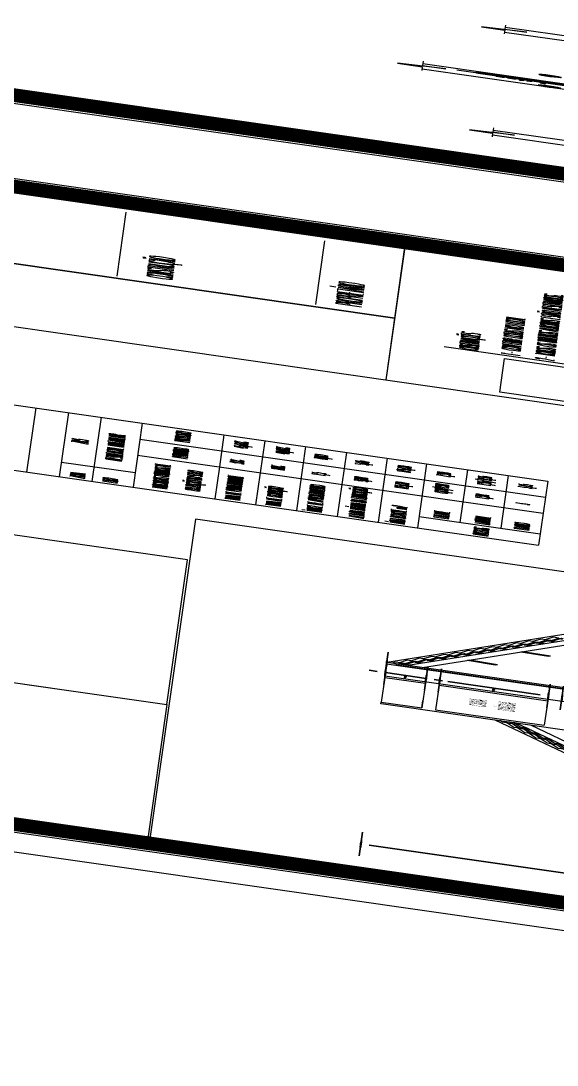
# Model space of a CAD drawing. Header units: millimetres. Extents: x -361192058 to 101130107379, y -14071650034 to 19218552450.
# Drawn here: x -133930.3 to -133698.2, y 41244.8 to 41696.7 of the extents above; entities that cross this region are included whole.
import ezdxf
from ezdxf.enums import TextEntityAlignment as Align

# ---------------------------------------------------------------- set-up
doc = ezdxf.new("R2010")
doc.units = ezdxf.units.MM
doc.header["$LTSCALE"] = 0.5
doc.linetypes.add('CENTER2', pattern=[28.575, 19.05, -3.175, 3.175, -3.175])
doc.linetypes.add('HIDDEN2', pattern=[0.1875, 0.125, -0.0625])
for name, color, linetype in [('02', 2, 'Continuous'), ('14-04-Texto-04', 3, 'Continuous'), ('CERAMICA', 8, 'Continuous'), ('CERC02', 3, 'Continuous'), ('DETALLHES_HIDRAULICO', 4, 'Continuous'), ('DIVERSOS', 4, 'Continuous'), ('GR_PENA_MEDIA', 7, 'Continuous'), ('HACH', 8, 'Continuous'), ('parede', 2, 'Continuous'), ('PISO', 8, 'Continuous'), ('telhas', 6, 'Continuous'), ('texto pequeno', 3, 'Continuous'), ('TEXTO2', 3, 'Continuous'), ('TXT_0', 7, 'Continuous'), ('TXT_1', 3, 'Continuous')]:
    doc.layers.add(name, color=color, linetype=linetype)
doc.styles.add('ADITIVOCAD', font='ROMANS.shx')
doc.styles.add('ROMANS', font='romans', dxfattribs={"height": 0.1})
doc.styles.add('SANSSERIF', font='sas_____.pfb', dxfattribs={"height": 1})
doc.styles.get("Standard").update_dxf_attribs({"font": 'txt.shx', "height": 0.12})
doc.dimstyles.new('ESCALA50', dxfattribs={"dimtxt": 0.1, "dimasz": 0.06, "dimexe": 0.18, "dimexo": 0.06, "dimgap": 0.1, "dimtad": 1, "dimzin": 4, "dimdsep": 46, "dimtxsty": 'Standard', "dimblk1": 'BOLA', "dimblk2": 'BOLA', "dimsah": 1, "dimcen": -0.06, "dimse1": 1, "dimse2": 1, "dimclrd": 7, "dimclrt": 3, "dimadec": 0, "dimazin": 0, "dimtfac": 1, "dimtix": 1, "dimtmove": 0, "dimatfit": 3, "dimldrblk": 'BOLA', "dimfxl": 0, "dimtolj": 1, "dimtzin": 4, "dimarcsym": 0})
picture_1 = doc.add_image_def('image1.jpg', size_in_pixel=(700, 700))

# ---------------------------------------------------------------- blocks, each defined once
blk = doc.blocks.new('BOLA')
for p, q in [((0, -1.44), (0, 1.44)), ((-1.44, 0), (1.44, 0))]:
    blk.add_line(p, q)
blk.add_circle((0, 0), 0.452)
blk = doc.blocks.new('*D1712')
at = {"layer": 'Defpoints', "color": 0, "transparency": 16777216}
for p in [(4164.9995, 2408.0807), (4164.9995, 2408.0807), (4164.9995, 2403.0307)]:
    blk.add_point(p, dxfattribs=at)
at = {"layer": 'DIVERSOS', "color": 7, "lineweight": -2, "transparency": 16777216}
blk.add_line((4164.9995, 2403.0907), (4164.9995, 2408.0207), dxfattribs=at)
at = {"layer": 'DIVERSOS', "color": 7, "lineweight": -2, "transparency": 16777216, "xscale": 0.06, "yscale": 0.06, "zscale": 0.06}
for p, rotation in [((4164.9995, 2408.0807), 90), ((4164.9995, 2403.0307), 270)]:
    blk.add_blockref('BOLA', p, dxfattribs=dict(at, rotation=rotation))
at = {"layer": 'DIVERSOS', "color": 3, "lineweight": 18, "transparency": 16777216, "insert": (4164.8395, 2405.5557), "char_height": 0.12, "attachment_point": 5, "rotation": 90}
blk.add_mtext('\\A1;5.05', dxfattribs=at)
blk = doc.blocks.new('*D1710')
at = {"layer": '02', "color": 7, "lineweight": -2, "transparency": 16777216}
blk.add_line((4181.365, 2406.0407), (4181.365, 2406.7207), dxfattribs=at)
at = {"layer": 'Defpoints', "color": 0, "transparency": 16777216}
for p in [(4180.9121, 2406.7807), (4181.365, 2406.7807), (4180.9121, 2405.9807)]:
    blk.add_point(p, dxfattribs=at)
at = {"layer": '02', "color": 7, "lineweight": -2, "transparency": 16777216, "xscale": 0.06, "yscale": 0.06, "zscale": 0.06}
for p, rotation in [((4181.365, 2406.7807), 90), ((4181.365, 2405.9807), 270)]:
    blk.add_blockref('BOLA', p, dxfattribs=dict(at, rotation=rotation))
at = {"layer": '02', "color": 3, "transparency": 16777216, "insert": (4181.205, 2406.3807), "char_height": 0.12, "attachment_point": 5, "rotation": 90}
blk.add_mtext('\\A1;.80', dxfattribs=at)
blk = doc.blocks.new('*D1711')
at = {"layer": '02', "color": 7, "lineweight": -2, "transparency": 16777216}
blk.add_line((4181.3621, 2406.9407), (4181.3621, 2407.6207), dxfattribs=at)
at = {"layer": 'Defpoints', "color": 0, "transparency": 16777216}
for p in [(4180.9121, 2407.6807), (4181.3621, 2407.6807), (4180.9121, 2406.8807)]:
    blk.add_point(p, dxfattribs=at)
at = {"layer": '02', "color": 7, "lineweight": -2, "transparency": 16777216, "xscale": 0.06, "yscale": 0.06, "zscale": 0.06}
for p, rotation in [((4181.3621, 2407.6807), 90), ((4181.3621, 2406.8807), 270)]:
    blk.add_blockref('BOLA', p, dxfattribs=dict(at, rotation=rotation))
at = {"layer": '02', "color": 3, "transparency": 16777216, "insert": (4181.2021, 2407.2807), "char_height": 0.12, "attachment_point": 5, "rotation": 90}
blk.add_mtext('\\A1;.80', dxfattribs=at)
blk = doc.blocks.new('*D1707')
at = {"layer": '02', "color": 7, "lineweight": -2, "transparency": 16777216}
for p, q in [((4181.3687, 2408.1407), (4181.3687, 2408.2007)), ((4181.3687, 2407.7807), (4181.3687, 2408.0807)), ((4181.3687, 2407.7207), (4181.3687, 2407.6607))]:
    blk.add_line(p, q, dxfattribs=at)
at = {"layer": 'Defpoints', "color": 0, "transparency": 16777216}
for p in [(4180.6437, 2408.0807), (4181.3687, 2408.0807), (4180.6437, 2407.7807)]:
    blk.add_point(p, dxfattribs=at)
at = {"layer": '02', "color": 7, "lineweight": -2, "transparency": 16777216, "xscale": 0.06, "yscale": 0.06, "zscale": 0.06}
for p, rotation in [((4181.3687, 2408.0807), 270), ((4181.3687, 2407.7807), 90)]:
    blk.add_blockref('BOLA', p, dxfattribs=dict(at, rotation=rotation))
at = {"layer": '02', "color": 3, "transparency": 16777216, "insert": (4181.2087, 2407.9307), "char_height": 0.12, "attachment_point": 5, "rotation": 90}
blk.add_mtext('\\A1;.30', dxfattribs=at)
blk = doc.blocks.new('*D1714')
at = {"layer": '02', "color": 7, "lineweight": -2, "transparency": 16777216}
blk.add_line((4182.2121, 2408.0207), (4182.2121, 2403.1207), dxfattribs=at)
at = {"layer": 'Defpoints', "color": 0, "transparency": 16777216}
for p in [(4182.2121, 2408.0807), (4182.2121, 2403.0607), (4182.2121, 2403.0607)]:
    blk.add_point(p, dxfattribs=at)
at = {"layer": '02', "color": 7, "lineweight": -2, "transparency": 16777216, "xscale": 0.06, "yscale": 0.06, "zscale": 0.06}
for p, rotation in [((4182.2121, 2408.0807), 90), ((4182.2121, 2403.0607), 270)]:
    blk.add_blockref('BOLA', p, dxfattribs=dict(at, rotation=rotation))
at = {"layer": '02', "color": 3, "transparency": 16777216, "insert": (4182.0521, 2405.5707), "char_height": 0.12, "attachment_point": 5, "rotation": 90}
blk.add_mtext('\\A1;5.02', dxfattribs=at)
blk = doc.blocks.new('APROVADO QUADRA 21.2 MBVII')
at = {"lineweight": 18}
for p, q in [((4195.3462, 2410.8725), (4201.4742, 2410.8725)), ((4195.3462, 2410.6325), (4201.4742, 2410.6325)), ((4196.7208, 2410.0918), (4196.7208, 2410.6325)), ((4195.3462, 2410.3925), (4201.4742, 2410.3925)), ((4201.4742, 2410.0918), (4195.3462, 2410.0918)), ((4198.4102, 2410.0918), (4198.4102, 2407.1074)), ((4199.9422, 2410.0918), (4199.9422, 2407.1074)), ((4198.4102, 2409.4905), (4195.3462, 2409.4905)), ((4201.4742, 2409.4905), (4198.4102, 2409.4905)), ((4201.4742, 2409.1899), (4195.3462, 2409.1899)), ((4201.4742, 2408.8892), (4195.3462, 2408.8892)), ((4201.4742, 2408.5886), (4195.3462, 2408.5886)), ((4201.4742, 2408.288), (4195.3462, 2408.288)), ((4201.4742, 2407.9983), (4195.3462, 2407.9983)), ((4196.4328, 2407.9983), (4196.4328, 2407.1074)), ((4201.4742, 2407.6977), (4196.4328, 2407.6977)), ((4201.4742, 2407.3971), (4196.4328, 2407.3971))]:
    blk.add_line(p, q, dxfattribs=at)
at = {"layer": '02', "lineweight": 18}
for p, q in [((4221.9158, 2427.923), (4221.9158, 2400.3622)), ((4208.7908, 2420.925), (4208.7908, 2400.3622))]:
    blk.add_line(p, q, dxfattribs=at)
at = {"layer": '02', "color": 0, "lineweight": 18}
blk.add_line((4221.9158, 2420.925), (4221.9158, 2400.3622), dxfattribs=at)
at = {"layer": '02', "lineweight": 18}
for points in [[(4161.4658, 2399.6122), (4222.6658, 2399.6122), (4222.6658, 2444.1622), (4161.4658, 2444.1622)], [(4162.2158, 2443.4122), (4175.4514, 2443.4122), (4175.4514, 2409.6235), (4162.2158, 2409.6235)], [(4189.29, 2443.4403), (4175.4514, 2443.4403), (4175.4514, 2409.6235), (4189.29, 2409.6235)], [(4229.7208, 2385.7337), (4290.9208, 2385.7337), (4290.9208, 2430.2837), (4229.7208, 2430.2837)], [(4162.2158, 2400.3622), (4193.1945, 2400.3622), (4193.1945, 2409.6094), (4162.2158, 2409.6094)]]:
    blk.add_lwpolyline(points, close=True, dxfattribs=at)
at = {"layer": '02', "lineweight": 18, "const_width": 0.1}
for points in [[(4162.2158, 2400.3622), (4221.9158, 2400.3622), (4221.9158, 2443.4122), (4162.2158, 2443.4122)], [(4230.4708, 2386.4837), (4290.1708, 2386.4837), (4290.1708, 2429.5337), (4230.4708, 2429.5337)]]:
    blk.add_lwpolyline(points, close=True, dxfattribs=at)
at = {"layer": '02', "lineweight": 18}
blk.add_lwpolyline([(4161.4658, 2399.6122), (4159.5908, 2399.6122), (4159.5908, 2419.1122), (4161.4658, 2420.9872), (4162.2158, 2420.9872)], dxfattribs=at)
at = {"layer": '14-04-Texto-04', "lineweight": 18}
for p, q in [((4214.6921, 2420.925), (4214.6921, 2408.3778)), ((4214.6921, 2408.3778), (4214.6921, 2419.3125))]:
    blk.add_line(p, q, dxfattribs=at)
at = {"layer": 'CERAMICA', "lineweight": 18}
for p, q in [((4209.2171, 2408.3778), (4221.9159, 2408.3778)), ((4212.6974, 2407.9917), (4212.6974, 2406.6836))]:
    blk.add_line(p, q, dxfattribs=at)
at = {"layer": 'CERC02', "lineweight": 18}
for p, q in [((4195.3462, 2412.5525), (4195.3462, 2407.1074)), ((4201.4742, 2412.5525), (4201.4742, 2407.1074)), ((4214.8965, 2410.4242), (4221.0059, 2410.4242)), ((4214.9123, 2408.9616), (4221.0059, 2408.9616)), ((4208.7908, 2408.3778), (4221.6517, 2408.3778)), ((4208.7908, 2408.3778), (4221.6454, 2408.3778)), ((4208.7908, 2408.3778), (4221.6454, 2408.3778)), ((4208.7908, 2408.3778), (4221.9159, 2408.3778)), ((4208.7908, 2408.3778), (4221.9095, 2408.3778)), ((4201.4742, 2407.1074), (4195.3462, 2407.1074))]:
    blk.add_line(p, q, dxfattribs=at)
at = {"layer": 'DETALLHES_HIDRAULICO', "lineweight": 18}
for p, q in [((4238.7447, 2408.0287), (4238.7447, 2407.1954)), ((4238.8271, 2408.0287), (4238.8271, 2407.1954))]:
    blk.add_line(p, q, dxfattribs=at)
for centre, radius, start, end in [((4238.7686, 2408.0208), 0.0252, 23.93625, 161.81198), ((4238.8001, 2408.0122), 0.0316, 31.49284, 118.62816), ((4238.81, 2408.0392), 0.0201, 203.93625, 328.47782)]:
    blk.add_arc(centre, radius, start, end, dxfattribs=at)
at = {"layer": 'DIVERSOS', "lineweight": 18}
blk.add_line((4178.5621, 2407.7807), (4179.224, 2407.7807), dxfattribs=at)
at = {"layer": 'GR_PENA_MEDIA', "lineweight": 18}
blk.add_line((4182.2837, 2408.0807), (4182.2837, 2408.0807), dxfattribs=at)
for points in [[(4182.4786, 2407.9796), (4182.4851, 2408.0211), (4182.3621, 2408.0404)], [(4182.8212, 2407.894), (4182.8277, 2407.9355), (4182.4802, 2407.99)], [(4183.1638, 2407.8083), (4183.1703, 2407.8498), (4182.8228, 2407.9044)], [(4183.5064, 2407.7227), (4183.513, 2407.7642), (4183.1655, 2407.8187)], [(4183.8491, 2407.637), (4183.8556, 2407.6785), (4183.5081, 2407.7331)], [(4184.1917, 2407.5514), (4184.1982, 2407.5929), (4183.8507, 2407.6474)], [(4184.5343, 2407.4657), (4184.5408, 2407.5072), (4184.1933, 2407.5617)], [(4184.8769, 2407.3801), (4184.8834, 2407.4216), (4184.5359, 2407.4761)], [(4185.2195, 2407.2944), (4185.226, 2407.3359), (4184.8785, 2407.3904)], [(4185.5621, 2407.2088), (4185.5686, 2407.2503), (4185.2211, 2407.3048)], [(4178.2956, 2407.1425), (4178.289, 2407.184), (4178.4121, 2407.2033)], [(4185.9047, 2407.1231), (4185.9112, 2407.1646), (4185.5637, 2407.2191)], [(4177.9529, 2407.0568), (4177.9464, 2407.0983), (4178.2939, 2407.1529)], [(4186.2473, 2407.0375), (4186.2539, 2407.0789), (4185.9064, 2407.1335)], [(4177.6103, 2406.9712), (4177.6038, 2407.0127), (4177.9513, 2407.0672)], [(4186.59, 2406.9518), (4186.5965, 2406.9933), (4186.249, 2407.0478)], [(4177.2677, 2406.8855), (4177.2612, 2406.927), (4177.6087, 2406.9816)], [(4176.9251, 2406.7999), (4176.9186, 2406.8414), (4177.2661, 2406.8959)], [(4186.9326, 2406.8661), (4186.9391, 2406.9076), (4186.5916, 2406.9622)], [(4176.5825, 2406.7142), (4176.576, 2406.7557), (4176.9235, 2406.8103)]]:
    blk.add_lwpolyline(points, dxfattribs=at)
for points in [[(4182.4303, 2407.909), (4182.3894, 2407.9192), (4182.3927, 2407.94), (4182.4342, 2407.9335)], [(4182.7729, 2407.8234), (4182.732, 2407.8336), (4182.7353, 2407.8543), (4182.7768, 2407.8478)], [(4183.1155, 2407.7377), (4183.0746, 2407.7479), (4183.0779, 2407.7687), (4183.1194, 2407.7622)], [(4183.4582, 2407.6521), (4183.4172, 2407.6623), (4183.4205, 2407.683), (4183.462, 2407.6765)], [(4183.8008, 2407.5664), (4183.7599, 2407.5766), (4183.7631, 2407.5974), (4183.8046, 2407.5909)], [(4184.1434, 2407.4807), (4184.1025, 2407.491), (4184.1057, 2407.5117), (4184.1472, 2407.5052)], [(4184.486, 2407.3951), (4184.4451, 2407.4053), (4184.4483, 2407.4261), (4184.4898, 2407.4196)], [(4184.8286, 2407.3094), (4184.7877, 2407.3197), (4184.791, 2407.3404), (4184.8325, 2407.3339)], [(4185.1712, 2407.2238), (4185.1303, 2407.234), (4185.1336, 2407.2548), (4185.1751, 2407.2482)], [(4185.5138, 2407.1381), (4185.4729, 2407.1484), (4185.4762, 2407.1691), (4185.5177, 2407.1626)], [(4178.3438, 2407.0719), (4178.3848, 2407.0821), (4178.3815, 2407.1028), (4178.34, 2407.0963)], [(4185.8565, 2407.0525), (4185.8155, 2407.0627), (4185.8188, 2407.0835), (4185.8603, 2407.0769)], [(4178.0012, 2406.9862), (4178.0421, 2406.9964), (4178.0389, 2407.0172), (4177.9974, 2407.0107)], [(4186.1991, 2406.9668), (4186.1582, 2406.9771), (4186.1614, 2406.9978), (4186.2029, 2406.9913)], [(4177.6586, 2406.9006), (4177.6995, 2406.9108), (4177.6963, 2406.9315), (4177.6548, 2406.925)], [(4186.5417, 2406.8812), (4186.5008, 2406.8914), (4186.504, 2406.9121), (4186.5455, 2406.9056)], [(4177.316, 2406.8149), (4177.3569, 2406.8251), (4177.3537, 2406.8459), (4177.3122, 2406.8394)]]:
    blk.add_lwpolyline(points, close=True, dxfattribs=at)
at = {"layer": 'HACH', "lineweight": 18}
blk.add_line((4180.9121, 2408.0807), (4178.5621, 2408.0807), dxfattribs=at)
at = {"layer": 'parede', "lineweight": 18}
for p, q in [((4178.3821, 2408.0607), (4178.3821, 2408.0807)), ((4178.3821, 2408.0807), (4178.4121, 2408.0807)), ((4178.4121, 2408.0607), (4178.3821, 2408.0607)), ((4178.4121, 2408.0807), (4178.5621, 2408.0807)), ((4178.4121, 2408.0607), (4178.4121, 2406.2307)), ((4178.5621, 2408.0807), (4178.5621, 2407.7807)), ((4180.9121, 2408.0807), (4180.9121, 2407.7807)), ((4180.9121, 2408.0807), (4182.3621, 2408.0807)), ((4181.0621, 2408.0807), (4181.0621, 2405.8807)), ((4182.2121, 2408.0807), (4182.2121, 2405.8807)), ((4182.3621, 2408.0807), (4182.2121, 2408.0807)), ((4182.3621, 2408.0807), (4182.3621, 2405.9807)), ((4180.9121, 2407.7807), (4178.5621, 2407.7807)), ((4178.5621, 2407.6807), (4178.5621, 2406.8807)), ((4180.9121, 2407.6807), (4178.5621, 2407.6807)), ((4180.9121, 2407.6807), (4180.9121, 2406.8807)), ((4180.9121, 2406.8807), (4178.5621, 2406.8807))]:
    blk.add_line(p, q, dxfattribs=at)
at = {"layer": 'PISO', "lineweight": 18}
for p, q in [((4182.3621, 2408.0807), (4188.527, 2406.5413)), ((4182.3621, 2407.9261), (4188.7121, 2406.3386)), ((4182.3621, 2407.8178), (4188.7121, 2406.2303)), ((4178.4121, 2407.2435), (4174.9956, 2406.3894)), ((4178.4121, 2407.0889), (4175.1456, 2406.2723)), ((4178.4121, 2406.9807), (4175.1456, 2406.1641))]:
    blk.add_line(p, q, dxfattribs=at)
at = {"layer": 'telhas', "lineweight": 18}
for p, q in [((4183.6337, 2407.4999), (4183.5828, 2407.2962)), ((4183.6337, 2407.4999), (4183.6948, 2407.4847)), ((4183.6948, 2407.4847), (4183.6439, 2407.2809)), ((4183.5828, 2407.2962), (4183.6439, 2407.2809)), ((4185.1311, 2407.1256), (4185.0802, 2406.9218)), ((4185.1311, 2407.1256), (4185.1923, 2407.1103)), ((4185.1923, 2407.1103), (4185.1413, 2406.9066)), ((4185.0802, 2406.9218), (4185.1413, 2406.9066))]:
    blk.add_line(p, q, dxfattribs=at)
at = {"layer": 'telhas', "lineweight": 18, "flags": 128}
for points in [[(4182.3621, 2407.9979), (4182.4786, 2407.9796), (4182.4737, 2407.9485), (4182.4633, 2407.9502), (4182.4642, 2407.9553, 0.414214), (4182.4598, 2407.9613), (4182.4598, 2407.9613, 0.414214), (4182.4538, 2407.957), (4182.453, 2407.9518), (4182.4426, 2407.9534), (4182.4434, 2407.9586, 0.414214), (4182.439, 2407.9646), (4182.439, 2407.9646, 0.414214), (4182.433, 2407.9602), (4182.4322, 2407.955), (4182.4219, 2407.9567), (4182.4227, 2407.9618, 0.414214), (4182.4183, 2407.9679), (4182.3621, 2407.9767)], [(4178.4121, 2407.1608), (4178.2956, 2407.1425), (4178.3004, 2407.1114), (4178.3108, 2407.113), (4178.31, 2407.1182, -0.414214), (4178.3144, 2407.1242), (4178.3144, 2407.1242, -0.414214), (4178.3204, 2407.1198), (4178.3212, 2407.1146), (4178.3316, 2407.1163), (4178.3307, 2407.1214, -0.414214), (4178.3351, 2407.1274), (4178.3351, 2407.1274, -0.414214), (4178.3411, 2407.1231), (4178.3419, 2407.1179), (4178.3523, 2407.1195), (4178.3515, 2407.1247, -0.414214), (4178.3559, 2407.1307), (4178.4121, 2407.1395)]]:
    blk.add_lwpolyline(points, format="xyb", dxfattribs=at)
for points in [[(4182.8212, 2407.894), (4182.8163, 2407.8629), (4182.806, 2407.8645), (4182.8068, 2407.8697, 0.414214), (4182.8024, 2407.8757), (4182.8024, 2407.8757, 0.414214), (4182.7964, 2407.8713), (4182.7956, 2407.8661), (4182.7852, 2407.8678), (4182.786, 2407.8729, 0.414214), (4182.7817, 2407.8789), (4182.7817, 2407.8789, 0.414214), (4182.7757, 2407.8746), (4182.7748, 2407.8694), (4182.7645, 2407.871), (4182.7653, 2407.8762, 0.414214), (4182.7609, 2407.8822), (4182.3927, 2407.94), (4182.3919, 2407.9348, -0.414214), (4182.3859, 2407.9304), (4182.3807, 2407.9312), (4182.3855, 2407.9624)], [(4183.1638, 2407.8083), (4183.1589, 2407.7772), (4183.1486, 2407.7788), (4183.1494, 2407.784, 0.414214), (4183.145, 2407.79), (4183.145, 2407.79, 0.414214), (4183.139, 2407.7857), (4183.1382, 2407.7805), (4183.1278, 2407.7821), (4183.1286, 2407.7873, 0.414214), (4183.1243, 2407.7933), (4183.1243, 2407.7933, 0.414214), (4183.1183, 2407.7889), (4183.1175, 2407.7837), (4183.1071, 2407.7854), (4183.1079, 2407.7905, 0.414214), (4183.1035, 2407.7965), (4182.7353, 2407.8543), (4182.7345, 2407.8491, -0.414214), (4182.7285, 2407.8448), (4182.7233, 2407.8456), (4182.7282, 2407.8767)], [(4183.5064, 2407.7227), (4183.5016, 2407.6916), (4183.4912, 2407.6932), (4183.492, 2407.6984, 0.414214), (4183.4876, 2407.7044), (4183.4876, 2407.7044, 0.414214), (4183.4816, 2407.7), (4183.4808, 2407.6948), (4183.4704, 2407.6964), (4183.4713, 2407.7016, 0.414214), (4183.4669, 2407.7076), (4183.4669, 2407.7076, 0.414214), (4183.4609, 2407.7033), (4183.4601, 2407.6981), (4183.4497, 2407.6997), (4183.4505, 2407.7049, 0.414214), (4183.4461, 2407.7109), (4183.0779, 2407.7687), (4183.0771, 2407.7635, -0.414214), (4183.0711, 2407.7591), (4183.0659, 2407.7599), (4183.0708, 2407.7911)], [(4183.8491, 2407.637), (4183.8442, 2407.6059), (4183.8338, 2407.6075), (4183.8346, 2407.6127, 0.414214), (4183.8302, 2407.6187), (4183.8302, 2407.6187, 0.414214), (4183.8242, 2407.6144), (4183.8234, 2407.6092), (4183.8131, 2407.6108), (4183.8139, 2407.616, 0.414214), (4183.8095, 2407.622), (4183.8095, 2407.622, 0.414214), (4183.8035, 2407.6176), (4183.8027, 2407.6124), (4183.7923, 2407.614), (4183.7931, 2407.6192, 0.414214), (4183.7887, 2407.6252), (4183.4205, 2407.683), (4183.4197, 2407.6778, -0.414214), (4183.4137, 2407.6735), (4183.4085, 2407.6743), (4183.4134, 2407.7054)], [(4184.1917, 2407.5514), (4184.1868, 2407.5203), (4184.1764, 2407.5219), (4184.1772, 2407.5271, 0.414214), (4184.1729, 2407.5331), (4184.1729, 2407.5331, 0.414214), (4184.1669, 2407.5287), (4184.166, 2407.5235), (4184.1557, 2407.5251), (4184.1565, 2407.5303, 0.414214), (4184.1521, 2407.5363), (4184.1521, 2407.5363, 0.414214), (4184.1461, 2407.532), (4184.1453, 2407.5268), (4184.1349, 2407.5284), (4184.1357, 2407.5336, 0.414214), (4184.1314, 2407.5396), (4183.7631, 2407.5974), (4183.7623, 2407.5922, -0.414214), (4183.7563, 2407.5878), (4183.7511, 2407.5886), (4183.756, 2407.6197)], [(4184.5343, 2407.4657), (4184.5294, 2407.4346), (4184.519, 2407.4362), (4184.5198, 2407.4414, 0.414214), (4184.5155, 2407.4474), (4184.5155, 2407.4474, 0.414214), (4184.5095, 2407.443), (4184.5087, 2407.4379), (4184.4983, 2407.4395), (4184.4991, 2407.4447, 0.414214), (4184.4947, 2407.4507), (4184.4947, 2407.4507, 0.414214), (4184.4887, 2407.4463), (4184.4879, 2407.4411), (4184.4775, 2407.4427), (4184.4783, 2407.4479, 0.414214), (4184.474, 2407.4539), (4184.1057, 2407.5117), (4184.1049, 2407.5065, -0.414214), (4184.0989, 2407.5022), (4184.0937, 2407.503), (4184.0986, 2407.5341)], [(4184.8769, 2407.3801), (4184.872, 2407.349), (4184.8616, 2407.3506), (4184.8625, 2407.3558, 0.414214), (4184.8581, 2407.3618), (4184.8581, 2407.3618, 0.414214), (4184.8521, 2407.3574), (4184.8513, 2407.3522), (4184.8409, 2407.3538), (4184.8417, 2407.359, 0.414214), (4184.8373, 2407.365), (4184.8373, 2407.365, 0.414214), (4184.8313, 2407.3606), (4184.8305, 2407.3555), (4184.8201, 2407.3571), (4184.821, 2407.3623, 0.414214), (4184.8166, 2407.3683), (4184.4483, 2407.4261), (4184.4475, 2407.4209, -0.414214), (4184.4415, 2407.4165), (4184.4363, 2407.4173), (4184.4412, 2407.4484)], [(4185.2195, 2407.2944), (4185.2146, 2407.2633), (4185.2043, 2407.2649), (4185.2051, 2407.2701, 0.414214), (4185.2007, 2407.2761), (4185.2007, 2407.2761, 0.414214), (4185.1947, 2407.2717), (4185.1939, 2407.2666), (4185.1835, 2407.2682), (4185.1843, 2407.2734, 0.414214), (4185.1799, 2407.2794), (4185.1799, 2407.2794, 0.414214), (4185.1739, 2407.275), (4185.1731, 2407.2698), (4185.1628, 2407.2714), (4185.1636, 2407.2766, 0.414214), (4185.1592, 2407.2826), (4184.791, 2407.3404), (4184.7901, 2407.3352, -0.414214), (4184.7841, 2407.3309), (4184.779, 2407.3317), (4184.7838, 2407.3628)], [(4185.5621, 2407.2088), (4185.5572, 2407.1776), (4185.5469, 2407.1793), (4185.5477, 2407.1845, 0.414214), (4185.5433, 2407.1905), (4185.5433, 2407.1905, 0.414214), (4185.5373, 2407.1861), (4185.5365, 2407.1809), (4185.5261, 2407.1825), (4185.5269, 2407.1877, 0.414214), (4185.5226, 2407.1937), (4185.5226, 2407.1937, 0.414214), (4185.5166, 2407.1893), (4185.5157, 2407.1842), (4185.5054, 2407.1858), (4185.5062, 2407.191, 0.414214), (4185.5018, 2407.197), (4185.1336, 2407.2548), (4185.1328, 2407.2496, -0.414214), (4185.1268, 2407.2452), (4185.1216, 2407.246), (4185.1265, 2407.2771)], [(4177.9529, 2407.0568), (4177.9578, 2407.0257), (4177.9682, 2407.0273), (4177.9674, 2407.0325, -0.414214), (4177.9718, 2407.0385), (4177.9718, 2407.0385, -0.414214), (4177.9778, 2407.0342), (4177.9786, 2407.029), (4177.9889, 2407.0306), (4177.9881, 2407.0358, -0.414214), (4177.9925, 2407.0418), (4177.9925, 2407.0418, -0.414214), (4177.9985, 2407.0374), (4177.9993, 2407.0322), (4178.0097, 2407.0339), (4178.0089, 2407.039, -0.414214), (4178.0133, 2407.045), (4178.3815, 2407.1028), (4178.3823, 2407.0976, 0.414214), (4178.3883, 2407.0933), (4178.3935, 2407.0941), (4178.3886, 2407.1252)], [(4185.9047, 2407.1231), (4185.8999, 2407.092), (4185.8895, 2407.0936), (4185.8903, 2407.0988, 0.414214), (4185.8859, 2407.1048), (4185.8859, 2407.1048, 0.414214), (4185.8799, 2407.1004), (4185.8791, 2407.0952), (4185.8687, 2407.0969), (4185.8695, 2407.1021, 0.414214), (4185.8652, 2407.1081), (4185.8652, 2407.1081, 0.414214), (4185.8592, 2407.1037), (4185.8584, 2407.0985), (4185.848, 2407.1001), (4185.8488, 2407.1053, 0.414214), (4185.8444, 2407.1113), (4185.4762, 2407.1691), (4185.4754, 2407.1639, -0.414214), (4185.4694, 2407.1595), (4185.4642, 2407.1604), (4185.4691, 2407.1915)], [(4186.2473, 2407.0375), (4186.2425, 2407.0063), (4186.2321, 2407.008), (4186.2329, 2407.0132, 0.414214), (4186.2285, 2407.0192), (4186.2285, 2407.0192, 0.414214), (4186.2225, 2407.0148), (4186.2217, 2407.0096), (4186.2113, 2407.0112), (4186.2122, 2407.0164, 0.414214), (4186.2078, 2407.0224), (4186.2078, 2407.0224, 0.414214), (4186.2018, 2407.018), (4186.201, 2407.0128), (4186.1906, 2407.0145), (4186.1914, 2407.0197, 0.414214), (4186.187, 2407.0257), (4185.8188, 2407.0835), (4185.818, 2407.0783, -0.414214), (4185.812, 2407.0739), (4185.8068, 2407.0747), (4185.8117, 2407.1058)], [(4177.6103, 2406.9712), (4177.6152, 2406.9401), (4177.6256, 2406.9417), (4177.6248, 2406.9469, -0.414214), (4177.6291, 2406.9529), (4177.6291, 2406.9529, -0.414214), (4177.6351, 2406.9485), (4177.636, 2406.9433), (4177.6463, 2406.9449), (4177.6455, 2406.9501, -0.414214), (4177.6499, 2406.9561), (4177.6499, 2406.9561, -0.414214), (4177.6559, 2406.9518), (4177.6567, 2406.9466), (4177.6671, 2406.9482), (4177.6663, 2406.9534, -0.414214), (4177.6706, 2406.9594), (4178.0389, 2407.0172), (4178.0397, 2407.012, 0.414214), (4178.0457, 2407.0076), (4178.0509, 2407.0084), (4178.046, 2407.0396)], [(4186.59, 2406.9518), (4186.5851, 2406.9207), (4186.5747, 2406.9223), (4186.5755, 2406.9275, 0.414214), (4186.5711, 2406.9335), (4186.5711, 2406.9335, 0.414214), (4186.5651, 2406.9291), (4186.5643, 2406.9239), (4186.554, 2406.9256), (4186.5548, 2406.9308, 0.414214), (4186.5504, 2406.9368), (4186.5504, 2406.9368, 0.414214), (4186.5444, 2406.9324), (4186.5436, 2406.9272), (4186.5332, 2406.9288), (4186.534, 2406.934, 0.414214), (4186.5297, 2406.94), (4186.1614, 2406.9978), (4186.1606, 2406.9926, -0.414214), (4186.1546, 2406.9882), (4186.1494, 2406.9891), (4186.1543, 2407.0202)], [(4177.2677, 2406.8855), (4177.2726, 2406.8544), (4177.283, 2406.856), (4177.2822, 2406.8612, -0.414214), (4177.2865, 2406.8672), (4177.2865, 2406.8672, -0.414214), (4177.2925, 2406.8629), (4177.2933, 2406.8577), (4177.3037, 2406.8593), (4177.3029, 2406.8645, -0.414214), (4177.3073, 2406.8705), (4177.3073, 2406.8705, -0.414214), (4177.3133, 2406.8661), (4177.3141, 2406.8609), (4177.3245, 2406.8626), (4177.3237, 2406.8677, -0.414214), (4177.328, 2406.8737), (4177.6963, 2406.9315), (4177.6971, 2406.9263, 0.414214), (4177.7031, 2406.922), (4177.7083, 2406.9228), (4177.7034, 2406.9539)], [(4186.9326, 2406.8661), (4186.9277, 2406.835), (4186.9173, 2406.8367), (4186.9181, 2406.8418, 0.414214), (4186.9138, 2406.8478), (4186.9138, 2406.8478, 0.414214), (4186.9078, 2406.8435), (4186.9069, 2406.8383), (4186.8966, 2406.8399), (4186.8974, 2406.8451, 0.414214), (4186.893, 2406.8511), (4186.893, 2406.8511, 0.414214), (4186.887, 2406.8467), (4186.8862, 2406.8415), (4186.8758, 2406.8432), (4186.8766, 2406.8484, 0.414214), (4186.8723, 2406.8544), (4186.504, 2406.9121), (4186.5032, 2406.907, -0.414214), (4186.4972, 2406.9026), (4186.492, 2406.9034), (4186.4969, 2406.9345)], [(4176.9251, 2406.7999), (4176.93, 2406.7688), (4176.9404, 2406.7704), (4176.9395, 2406.7756, -0.414214), (4176.9439, 2406.7816), (4176.9439, 2406.7816, -0.414214), (4176.9499, 2406.7772), (4176.9507, 2406.772), (4176.9611, 2406.7736), (4176.9603, 2406.7788, -0.414214), (4176.9647, 2406.7848), (4176.9647, 2406.7848, -0.414214), (4176.9707, 2406.7805), (4176.9715, 2406.7753), (4176.9819, 2406.7769), (4176.981, 2406.7821, -0.414214), (4176.9854, 2406.7881), (4177.3537, 2406.8459), (4177.3545, 2406.8407, 0.414214), (4177.3605, 2406.8363), (4177.3657, 2406.8371), (4177.3608, 2406.8682)], [(4176.5825, 2406.7142), (4176.5874, 2406.6831), (4176.5978, 2406.6847), (4176.5969, 2406.6899, -0.414214), (4176.6013, 2406.6959), (4176.6013, 2406.6959, -0.414214), (4176.6073, 2406.6915), (4176.6081, 2406.6864), (4176.6185, 2406.688), (4176.6177, 2406.6932, -0.414214), (4176.6221, 2406.6992), (4176.6221, 2406.6992, -0.414214), (4176.6281, 2406.6948), (4176.6289, 2406.6896), (4176.6392, 2406.6912), (4176.6384, 2406.6964, -0.414214), (4176.6428, 2406.7024), (4177.011, 2406.7602), (4177.0119, 2406.755, 0.414214), (4177.0179, 2406.7507), (4177.023, 2406.7515), (4177.0182, 2406.7826)]]:
    blk.add_lwpolyline(points, format="xyb", close=True, dxfattribs=at)
at = {"layer": 'TXT_0', "linetype": 'CENTER2', "lineweight": 18}
blk.add_line((4238.7859, 2408.188), (4238.7859, 2406.8661), dxfattribs=at)
for points in [[(4239.1255, 2408.4391), (4238.7071, 2408.4391), (4238.7071, 2408.2683), (4238.5913, 2408.6209), (4238.5913, 2408.4391), (4238.2263, 2408.4391)], [(4233.8276, 2407.8637), (4233.4341, 2407.8637), (4233.4341, 2407.7031), (4233.3252, 2408.0347), (4233.3252, 2407.8637), (4232.982, 2407.8637)], [(4243.6235, 2407.8821), (4243.23, 2407.8821), (4243.23, 2407.7214), (4243.1212, 2408.053), (4243.1212, 2407.8821), (4242.7779, 2407.8821)]]:
    blk.add_lwpolyline(points, dxfattribs=at)
at = {"layer": 'TXT_0', "lineweight": 18}
for centre in [(4238.4465, 2407.502), (4239.4532, 2407.5086)]:
    blk.add_circle(centre, 0.0825, dxfattribs=at)
at = {"layer": 'TXT_1', "lineweight": 18}
for p, q in [((4238.4125, 2408.4391), (4238.4125, 2403.6599)), ((4238.9073, 2408.4391), (4238.9073, 2407.1085)), ((4242.953, 2407.8821), (4242.953, 2403.5862)), ((4243.4183, 2407.8821), (4243.4183, 2405.4945)), ((4233.1571, 2407.8637), (4233.1571, 2403.5679)), ((4233.6223, 2407.8637), (4233.6223, 2405.4761))]:
    blk.add_line(p, q, dxfattribs=at)
at = {"color": 0, "lineweight": 13, "flags": 8}
for p in [(4700.7247, 2280.1125), (4699.5738, 2277.8964), (4702.3546, 2276.195), (4703.6722, 2274.085), (4699.8445, 2272.2194), (4703.0488, 2270.137), (4703.0877, 2267.9803), (4700.6523, 2261.5216), (4700.7007, 2257.1593)]:
    blk.add_attdef('NIVEL', p, '', height=0.075, dxfattribs=at)
for rotation, width, p in [(90, 0.8, (4700.8205, 2275.7521)), (270, 0.6, (4703.8437, 2274.9021)), (90, 0.8, (4701.5575, 2268.5021)), (180, 0.6, (4651.1817, 2236.1931))]:
    blk.add_attdef('$PORTA', text='', height=0.09, rotation=rotation, dxfattribs=dict(at, width=width)).set_placement(p, align=Align.MIDDLE)
for p in [(4654.176, 2240.463), (4648.499, 2240.1923), (4633.4388, 2239.3361), (4637.8012, 2239.3845), (4656.3921, 2239.3121), (4652.4746, 2237.6822), (4646.4166, 2236.988), (4644.2598, 2236.9491), (4650.3646, 2236.3646)]:
    blk.add_attdef('NIVEL', p, '', height=0.075, rotation=270, dxfattribs=at)
at = {"color": 0, "lineweight": 13, "width": 0.8, "flags": 8}
for p in [(4652.0317, 2239.2163), (4644.7817, 2238.4793)]:
    blk.add_attdef('$PORTA', text='', height=0.09, dxfattribs=at).set_placement(p, align=Align.MIDDLE)
at = {"layer": '14-04-Texto-04', "lineweight": 18, "style": 'ROMANS'}
for s, p in [('ZONA', (4195.5105, 2410.5586)), ('USO', (4195.5105, 2410.3186)), ('INDICADORS URBANOS DE', (4195.6262, 2409.9534)), ('PERMITIDO', (4198.7252, 2409.8384)), ('PROPOSTO', (4200.277, 2409.8384)), ('OCUPAÇÃO DO SOLO', (4195.8512, 2409.7136)), ('TAXA DE PERMEABILIDADE', (4195.5105, 2409.4166)), ('TAXA DE OCUPAÇÃO', (4195.5105, 2409.116)), ('ÌNDICE DE APROVEITAMENTO', (4195.5105, 2408.8154)), ('ALTURA MÁXIMA DA EDIFICAÇÃO', (4195.5105, 2408.505)), ('ÁREA DO LOTE m2', (4195.5105, 2408.2043)), ('FRENTE', (4196.5971, 2407.8908)), ('RECUOS', (4195.5105, 2407.5901)), ('LATERAL', (4196.5971, 2407.5901)), ('FUNDO', (4196.5971, 2407.3005))]:
    blk.add_text(s, height=0.11, dxfattribs=at).set_placement(p, align=Align.TOP_LEFT)
at = {"layer": 'CERC02', "lineweight": 18, "style": 'ROMANS'}
for s, height, p in [('ZR3', 0.12, (4198.77, 2410.5802)), ('RESIDENCIAL UNIFAMILIAR', 0.12, (4197.6264, 2410.3186)), ('30%%%', 0.1, (4198.9651, 2409.4166)), ('45,61%%%', 0.1, (4200.4741, 2409.405)), ('60%%%', 0.1, (4198.9651, 2409.116)), ('40,41%%%', 0.1, (4200.4913, 2409.0991)), ('1,5', 0.1, (4198.9651, 2408.8154)), ('0,40', 0.1, (4200.53, 2408.8154)), ('9,00', 0.1, (4198.9651, 2408.505)), ('5,05', 0.1, (4200.53, 2408.5147)), ('125,00', 0.1, (4198.8224, 2408.2043)), ('175,00', 0.1, (4200.3847, 2408.2043)), ('0,00/150', 0.1, (4198.9651, 2407.9134)), ('7,50', 0.1, (4200.53, 2407.9134)), ('1,50', 0.1, (4198.9651, 2407.6128)), ('1,55/3,55', 0.1, (4200.2497, 2407.6128)), ('3', 0.1, (4198.9651, 2407.3122)), ('3,15', 0.1, (4200.53, 2407.3122))]:
    blk.add_text(s, height=height, dxfattribs=at).set_placement(p, align=Align.TOP_LEFT)
at = {"layer": 'texto pequeno', "lineweight": 18, "style": 'SANSSERIF'}
for s, p in [('CAIXA', (4179.4601, 2407.3187)), ("D'ÁGUA", (4179.4091, 2407.1072))]:
    blk.add_text(s, height=0.126, dxfattribs=at).set_placement(p)
at = {"layer": 'TEXTO2', "lineweight": 18, "style": 'ROMANS'}
for s, height, p in [('CONSTRUÇÃO', 0.1885, (4215.2687, 2410.2106, -0.754)), ('PROPRIETÁRIO', 0.188497, (4215.2687, 2408.818, -1.508)), ('OBSERVAÇÕES', 0.1378, (4212.766, 2407.8813)), ('1- CONFERIR COTAS NO LOCAL', 0.1378, (4212.7984, 2407.5745)), ('2- TODOS OS DIREITOS AUTORAIS ESTÃO RESERVADOS.', 0.1378, (4212.7939, 2407.3235))]:
    blk.add_text(s, height=height, dxfattribs=at).set_placement(p, align=Align.TOP_LEFT)
at = {"layer": 'TXT_0', "lineweight": 18, "style": 'ADITIVOCAD'}
blk.add_text('%%C 25mm', height=0.06597, rotation=90, dxfattribs=at).set_placement((4238.7248, 2407.5236))
at = {"layer": 'TXT_1', "lineweight": 18, "style": 'ADITIVOCAD'}
for s, p in [('A', (4238.4465, 2407.502)), ('B', (4239.4532, 2407.5086))]:
    blk.add_text(s, height=0.0825, dxfattribs=at).set_placement(p, align=Align.MIDDLE)
at = {"layer": '02', "color": 6}
for base, p1, p2, picture, middle in [((4181.3687, 2408.0807), (4180.6437, 2407.7807), (4180.6437, 2408.0807), '*D1707', (4181.2087, 2407.9307)), ((4182.2121, 2403.0607), (4182.2121, 2408.0807), (4182.2121, 2403.0607), '*D1714', (4182.0521, 2405.5707)), ((4181.3621, 2407.6807), (4180.9121, 2406.8807), (4180.9121, 2407.6807), '*D1711', (4181.2021, 2407.2807)), ((4181.365, 2406.7807), (4180.9121, 2405.9807), (4180.9121, 2406.7807), '*D1710', (4181.205, 2406.3807))]:
    dim = blk.add_linear_dim(base=base, p1=p1, p2=p2, angle=90, dimstyle='ESCALA50', override={"dimfxl": 0.18}, dxfattribs=at)
    dim.commit()
    dim.dimension.update_dxf_attribs({"geometry": picture, "text_midpoint": middle})
at = {"layer": 'DIVERSOS', "lineweight": 18}
dim = blk.add_linear_dim(base=(4164.9995, 2408.0807), p1=(4164.9995, 2403.0307), p2=(4164.9995, 2408.0807), angle=90, dimstyle='ESCALA50', dxfattribs=at)
dim.commit()
dim.dimension.update_dxf_attribs({"geometry": '*D1712', "text_midpoint": (4164.8395, 2405.5557)})
at = {"layer": '02', "color": 4, "linetype": 'HIDDEN2', "lineweight": 18}
image = blk.add_image(picture_1, insert=(4209.1583, 2404.329), size_in_units=(3.2153, 3.2153), dxfattribs=at)
image.dxf.flags = 7

msp = doc.modelspace()

# ---------------------------------------------------------------- block references
at = {"layer": '02', "color": 0, "lineweight": 30, "xscale": -4.574818403918471, "yscale": -59.40450511825884, "zscale": 4.574818403918471, "rotation": 261.8606972171988}
msp.add_blockref('APROVADO QUADRA 21.2 MBVII', (5129.041, 2225.201), dxfattribs=at)

doc.saveas('drawing.dxf')
